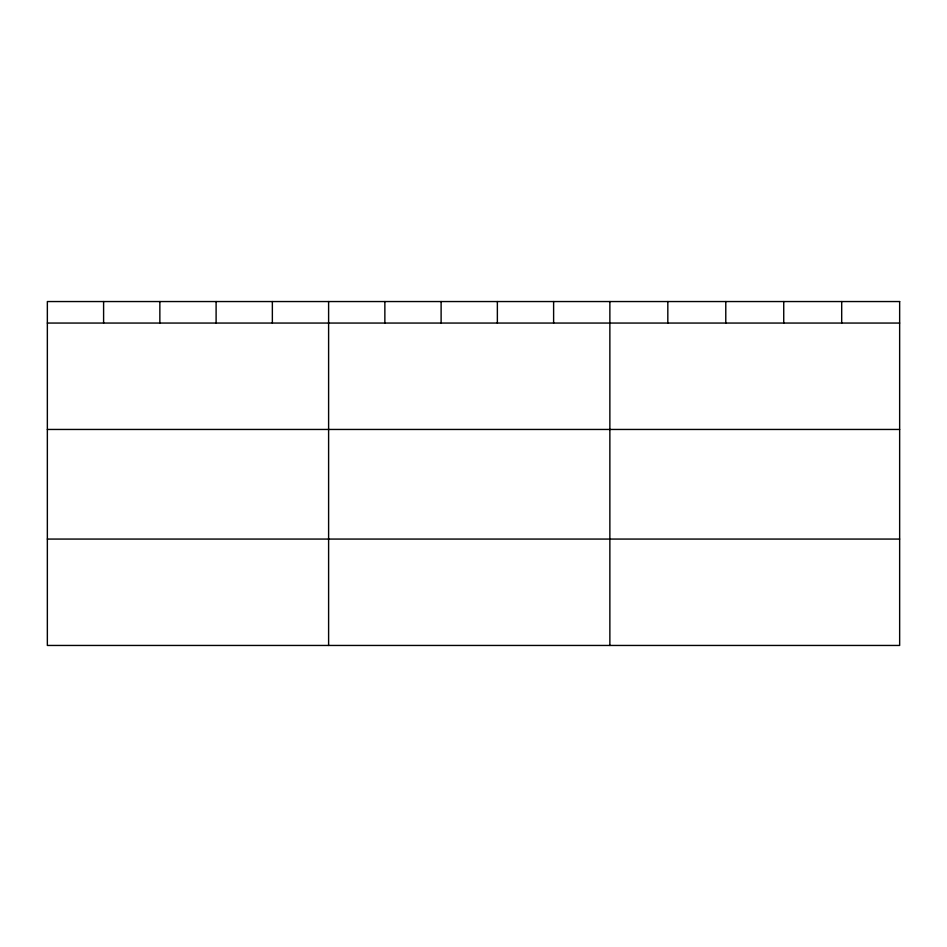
<?xml version="1.0" encoding="UTF-8"?>
<svg xmlns="http://www.w3.org/2000/svg" width="947" height="947" viewBox="0 0 947 947"><rect width="100%" height="100%" fill="white"/><g stroke="black" fill="none" stroke-linecap="round" stroke-linejoin="round"><path stroke-width="1.42" d="M47.35 323.057L899.65 323.057M47.35 429.453L899.65 429.453M47.35 539.068L899.65 539.068M841.694 301.548L841.694 323.057M783.737 301.548L783.737 323.057M725.781 301.548L725.781 323.057M667.824 301.548L667.824 323.057M609.868 301.548L609.868 645.452M553.616 301.548L553.616 323.057M497.364 301.548L497.364 323.057M441.113 301.548L441.113 323.057M384.861 301.548L384.861 323.057M328.609 301.548L328.609 645.452M272.357 301.548L272.357 323.057M216.105 301.548L216.105 323.057M159.854 301.548L159.854 323.057M103.602 301.548L103.602 323.057M899.65 301.548L47.35 301.548L47.35 645.452L899.65 645.452L899.65 301.548"/></g></svg>
